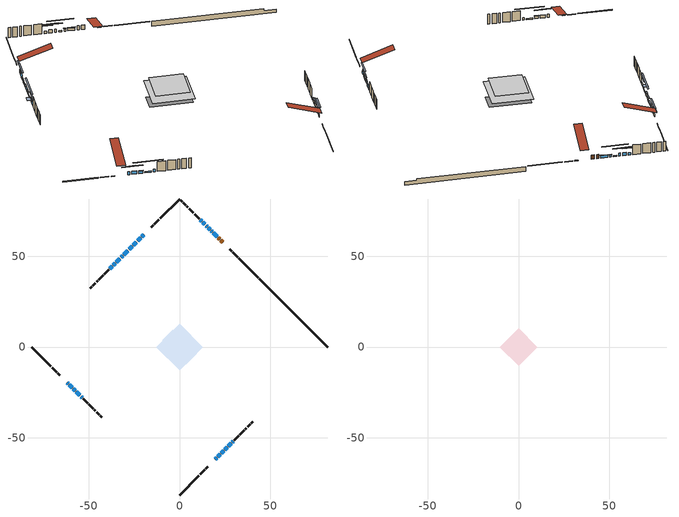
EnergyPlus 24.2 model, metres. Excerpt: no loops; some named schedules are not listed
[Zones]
conditioned space
 floor outside (Floor1 construction): -0.65,0 0,0.65 0.65,0 0,-0.65 z0.31
 floor outside (Floor2 construction): -5.39,0 0,5.39 5.39,0 0,-5.39 z0.31
 floor adiabatic (AdiabaticFloorConstruction): -12.8,0 0,12.8 12.8,0 0,-12.8 z2.75
 floor foundation (Slab1 construction): -9.38,3.66 -3.66,9.38 9.38,-3.66 3.66,-9.38 z-2.13
 wall outside (RimJoist1 construction): 0,-81.46 10.68,-70.78 / -81.46,0 -70.78,-10.68 / 0,81.46 -10.68,70.78 / 43.3,38.16 32.62,48.84 z0.31:0.61
 wall outside (RimJoist2 construction): 11.34,-70.12 13.88,-67.58 / -70.12,-11.34 -67.58,-13.88 / -11.34,70.12 -13.88,67.58 / 31.97,49.5 29.42,52.04 z0.31:0.61
 wall outside (RimJoist4 construction): 14.54,-66.92 15.59,-65.87 / -66.92,-14.54 -65.87,-15.59 / -14.54,66.92 -15.59,65.87 / 28.76,52.7 27.71,53.75 z0.31:0.61
 wall outside (AdiabaticWallConstruction 1): 23.74,57.72 22.7,58.76 / 22.05,59.42 21.42,60.05 z0.31:2.34
 wall outside (AdiabaticWallConstruction): 19.56,-61.9 20.4,-61.06 / 20.76,60.7 18.6,62.86 / -58.5,-22.96 -57.42,-24.04 / 29.08,-52.39 29.46,-52.01 / -54.17,-27.29 -53.64,-27.82 z0.31:1.53; -19.56,61.9 -20.64,60.82 / -28.44,53.02 -30.6,50.87 / -31.25,50.21 -32.12,49.35 / -60.67,-20.8 -59.16,-22.3 / 26.91,-54.55 28.42,-53.04 / 13.98,67.48 12.9,68.56 / -37.1,44.36 -38.26,43.21 z0.31:1.83; -21.3,60.16 -23.02,58.44 / 24.96,-56.5 26.25,-55.21 z0.31:2.14; -61.9,-19.56 -61.32,-20.14 / 15.22,66.25 14.64,66.82 z0.31:1.84; 17.95,63.51 17.5,63.96 / 12.25,69.21 11.49,69.97 z0.31:1.38; -23.68,57.78 -25.4,56.06 / 23.01,-58.45 24.3,-57.16 z0.31:1.23; -26.06,55.4 -27.78,53.68 / 16.84,64.62 15.87,65.59 / -32.77,48.69 -34.71,46.75 / -56.77,-24.7 -54.83,-26.64 z0.31:0.92; 21.06,-60.4 22.35,-59.11 z0.31:2.75; -35.37,46.09 -36.45,45.01 z0.31:1.33
 wall outside (Wall1 construction): 30.11,-51.35 32.61,-48.85 / -52.99,-28.47 -50.49,-30.98 / -38.91,42.55 -41.41,40.05 / 10.84,70.62 8.34,73.13 z0.31:5.19
 wall outside (Wall2 construction): 33.27,-48.19 35.64,-45.82 / -49.83,-31.63 -47.46,-34 / -42.07,39.39 -44.44,37.02 / 7.68,73.78 5.31,76.15 z0.31:5.19
 wall outside (Wall3 construction): 36.3,-45.17 36.84,-44.63 / -46.8,-34.66 -46.26,-35.2 / -45.1,36.37 -45.64,35.83 / 4.65,76.81 4.11,77.35 z0.31:5.19
 wall outside (Wall4 construction): 37.49,-43.97 38.89,-42.57 / -45.61,-35.86 -44.21,-37.25 / -46.29,35.17 -47.69,33.77 / 3.46,78.01 2.06,79.4 z0.31:5.19
 wall outside (Wall5 construction): 39.55,-41.91 40.29,-41.17 / -43.55,-37.91 -42.81,-38.65 / -48.35,33.11 -49.09,32.37 / 1.4,80.06 0.66,80.81 z0.31:5.19
 wall foundation (FoundationWall1 construction): 43.96,37.5,-2.13 43.96,37.5,0.31 77.71,3.75,0.31 77.71,3.75,-0.48 81.46,0,-0.48 81.46,0,-2.13
 window (WindowConstruction 20): 19.56,-61.9 20.4,-61.06 z0.31:1.53
 window (WindowConstruction 5): -19.56,61.9 -20.64,60.82 z0.31:1.83
 window (WindowConstruction 6): -21.3,60.16 -23.02,58.44 z0.31:2.14
 window (WindowConstruction 7): -61.9,-19.56 -61.32,-20.14 z0.31:1.83
 window (WindowConstruction 8): 20.76,60.7 18.6,62.86 z0.31:1.53
 window (WindowConstruction 9): 17.95,63.51 17.5,63.96 z0.31:1.38
 window (WindowConstruction 10): -23.68,57.78 -25.4,56.06 z0.31:1.22
 window (WindowConstruction 11): -26.06,55.4 -27.78,53.68 z0.31:0.92
 window (WindowConstruction 12): -28.44,53.02 -30.6,50.87 z0.31:1.83
 window (WindowConstruction 13): -31.25,50.21 -32.12,49.35 z0.31:1.83
 window (WindowConstruction 14): -60.67,-20.8 -59.16,-22.3 z0.31:1.83
 window (WindowConstruction 15): -58.5,-22.96 -57.42,-24.04 z0.31:1.53
 window (WindowConstruction 16): 21.06,-60.4 22.35,-59.11 z0.31:2.75
 window (WindowConstruction 17): 23.01,-58.45 24.3,-57.16 z0.31:1.22
 window (WindowConstruction 18): 24.96,-56.5 26.25,-55.21 z0.31:2.14
 window (WindowConstruction 19): 26.91,-54.55 28.42,-53.04 z0.31:1.83
 window (WindowConstruction 23): 16.84,64.62 15.87,65.59 z0.31:0.92
 window (WindowConstruction 24): -32.77,48.69 -34.71,46.75 z0.31:0.92
 window (WindowConstruction 21): 29.08,-52.39 29.45,-52.01 z0.31:1.53
 window (WindowConstruction 25): -56.77,-24.7 -54.83,-26.64 z0.31:0.92
 window (WindowConstruction 22): -54.17,-27.29 -53.64,-27.82 z0.31:1.53
 window (WindowConstruction): 15.22,66.25 14.64,66.82 z0.31:1.83
 window (WindowConstruction 1): 13.98,67.48 12.91,68.56 z0.31:1.83
 window (WindowConstruction 2): 12.25,69.21 11.49,69.97 z0.31:1.38
 window (WindowConstruction 3): -35.37,46.09 -36.45,45.02 z0.31:1.32
 window (WindowConstruction 4): -37.1,44.36 -38.25,43.21 z0.31:1.83
 door (Door): 23.74,57.72 22.7,58.76 z0.31:2.34
 door (Door 1): 22.05,59.42 21.42,60.05 z0.31:2.34
 ceiling adiabatic (AdiabaticFloorConstruction): 0,-12.8 12.8,0 0,12.8 -12.8,0 z2.75
attic - vented
 floor to conditioned space (Floor3 construction Reversed): -10.36,0 0,10.36 10.36,0 0,-10.36 z5.19
 roof outside (Roof1 construction): 18.91,-62.56,5.19 8.81,-52.46,9.94 6.15,-55.12,9.94 16.25,-65.22,5.19; -62.56,-18.91,5.19 -52.46,-8.81,9.94 -55.12,-6.15,9.94 -65.22,-16.25,5.19; -18.91,62.56,5.19 -8.81,52.46,9.94 -6.15,55.12,9.94 -16.25,65.22,5.19; 24.4,57.06,5.19 14.31,46.97,9.94 16.96,44.31,9.94 27.06,54.41,5.19
shading: -22.51,58.95 -17.7,63.77 -17.99,64.06 -22.8,59.25 z4.47; -24.89,56.57 -19.43,62.03 -19.72,62.32 -25.18,56.86 z4.78; -59.46,-22.01 -63.77,-17.7 -64.06,-17.99 -59.75,-22.3 z4.47; 18.46,63 20.9,60.56 21.19,60.85 18.75,63.29 z1.73; 17.36,64.11 18.09,63.37 18.38,63.66 17.65,64.4 z1.58; -25.55,55.92 -23.54,57.93 -23.83,58.22 -25.84,56.21 z1.43; -27.93,53.54 -25.92,55.54 -26.21,55.84 -28.22,53.83 z1.12; -30.74,50.72 -28.3,53.16 -28.59,53.45 -31.03,51.01 z2.04; -32.26,49.2 -31.11,50.35 -31.4,50.64 -32.55,49.5 z2.04; -57.29,-24.17 -62.53,-18.93 -62.82,-19.22 -57.58,-24.46 z4.47; -57.28,-24.18 -58.64,-22.82 -58.93,-23.11 -57.57,-24.47 z1.73; 24.22,-57.24 19.19,-62.27 19.49,-62.56 24.51,-57.53 z5.39; 26.17,-55.29 21.14,-60.32 21.44,-60.61 26.46,-55.58 z3.86; 26.4,-55.07 24.82,-56.64 25.11,-56.93 26.69,-55.36 z2.34; 28.56,-52.9 26.77,-54.69 27.06,-54.98 28.85,-53.19 z2.04; 12.28,69.18 20.44,61.03 20.73,61.32 12.57,69.47 z6; -38.3,43.16 -29.18,52.28 -29.47,52.57 -38.6,43.45 z6; -51.23,-30.23 -60.36,-21.1 -60.65,-21.39 -51.52,-30.52 z6; 12.77,68.69 17.08,64.38 17.37,64.67 13.06,68.98 z4.47; 11.04,70.42 15.85,65.61 16.14,65.9 11.33,70.71 z4.47; 9.63,71.83 14.11,67.35 14.41,67.64 9.92,72.13 z4.02; -36.66,44.8 -35.16,46.3 -36.45,47.6 -37.95,46.1 z1.62; -40.12,41.34 -35.24,46.22 -35.53,46.52 -40.41,41.63 z4.47
[Building]
Building 1: Terrain=Suburbs
[Site:Location]
Edmonton Intl AP_AB: Latitude {deg}=53.31; Longitude {deg}=-113.58; Time Zone {hr}=-7; Elevation {m}=723; Keep Site Location Information=Yes
[Site:GroundTemperature:Shallow]
-1.56185, -3.61833, -3.78302, -2.80711, 1.11059, 5.01004, 8.39065, 10.5322, 10.7141, 8.97234, 5.67794, 1.89811
[Site:WaterMainsTemperature]
Calculation Method=Schedule; Temperature Schedule=mains temperature schedule
[Material] Roughness=Rough; Thermal Absorptance=0.9
Name | Thickness {m} | Conductivity {W/m-K} | Density {kg/m3} | Specific Heat {J/kg-K} | Solar Absorptance | Visible Absorptance
asphalt or fiberglass shingles | 0.00635 | 0.162714 | 1121.4 | 1465.45 | 0.4 | 0.4
ceiling loosefill ins | 0.169333 | 0.0480833 | 16.02 | 1046.75 | 0.7 | 0.7
ceiling stud and cavity | 0.1397 | 0.0915077 | 65.682 | 1177.47 | 0.7 | 0.7
concrete 4.0 in. | 0.1016 | 1.803125 | 2242.8 | 837.4 | 0.7 | 0.7
concrete 8.0 in. | 0.2032 | 1.803125 | 2242.8 | 837.4 | 0.7 | 0.7
door material | 0.04445 | 0.053851 | 512.64 | 1214.23 | 0.7 | 0.7
exterior vertical ins | 0.0733843 | 0.029427 | 32.04 | 1214.23 | 0.7 | 0.7
floor covering | 0.0127 | 0.0433444 | 54.468 | 1339.84 | 0.6 | 0.6
floor rigid ins; rim joist rigid ins; wall rigid ins | 0.051816 | 0.029427 | 32.04 | 1214.23 | 0.7 | 0.7
floor rigid ins 1; wall rigid ins 1 | 0.512978 | 0.029427 | 32.04 | 1214.23 | 0.7 | 0.7
floor stud and cavity | 0.1397 | 0.080204 | 92.3553 | 1139.71 | 0.7 | 0.7
floor stud and cavity 1 | 0.1397 | 0.0995206 | 92.3553 | 1139.71 | 0.7 | 0.7
floor stud and cavity 2 | 0.1397 | 1.75129 | 37.0049 | 1207.88 | 0.7 | 0.7
furniture material conditioned space 1 | 0.1524 | 0.115458 | 640.8 | 1214.23 | 0.6 | 0.6
gypsum board | 0.0127 | 0.160291 | 801 | 837.4 | 0.6 | 0.6
gypsum board 1 | 0.0127 | 0.160291 | 801 | 837.4 | 0.7 | 0.7
osb sheathing 0.5 in. | 0.0127 | 0.115458 | 512.64 | 1214.23 | 0.7 | 0.7
osb sheathing 0.75 in. | 0.01905 | 0.115458 | 512.64 | 1214.23 | 0.7 | 0.7
osb sheathing 2.0 in. | 0.0508 | 0.115458 | 512.64 | 1214.23 | 0.7 | 0.7
rim joist stud and cavity | 0.0508 | 0.0449671 | 125.044 | 1163.47 | 0.6 | 0.6
rim joist stud and cavity 1 | 0.0508 | 0.0370546 | 125.044 | 1163.47 | 0.6 | 0.6
rim joist stud and cavity 2 | 0.0508 | 0.0374393 | 125.044 | 1163.47 | 0.6 | 0.6
wall stud and cavity | 0.1397 | 0.257598 | 139.0536 | 1170.24 | 0.7 | 0.7
wall stud and cavity 1 | 0.1397 | 0.259282 | 139.0536 | 1170.24 | 0.7 | 0.7
wall stud and cavity 2 | 0.1397 | 0.220388 | 139.0536 | 1170.24 | 0.7 | 0.7
wall stud and cavity 3 | 0.1397 | 0.186681 | 139.0536 | 1170.24 | 0.7 | 0.7
wall stud and cavity 4 | 0.1397 | 0.360642 | 139.0536 | 1170.24 | 0.7 | 0.7
wall stud and cavity 5 | 0.0889 | 0.380278 | 52.3479 | 1209.89 | 0.7 | 0.7
wall stud and cavity 6 | 0.0889 | 0.391764 | 83.0341 | 1211.67 | 0.7 | 0.7
wood siding | 0.0254 | 0.102417 | 544.68 | 1172.36 | 0.4 | 0.4
wood siding 1; wood siding 2; wood siding 3 | 0.0254 | 0.102417 | 544.68 | 1172.36 | 0.7 | 0.7
[WindowMaterial:SimpleGlazingSystem]
Name | U-Factor {W/m2-K} | Solar Heat Gain Coefficient
WindowMaterial | 3.304596 | 0.65
WindowMaterial 1 | 3.29835 | 0.68
WindowMaterial 10 | 3.296079 | 0.7
WindowMaterial 11 | 3.32333 | 0.57
WindowMaterial 12 | 3.3222 | 0.57
WindowMaterial 13 | 2.16672 | 0.41
WindowMaterial 14 | 3.2745 | 0.51
WindowMaterial 2 | 3.30346 | 0.65
WindowMaterial 3 | 3.30119 | 0.67
WindowMaterial 4 | 3.29438 | 0.7
WindowMaterial 5 | 3.30005 | 0.68
WindowMaterial 6 | 3.30687 | 0.62
WindowMaterial 7 | 3.30232 | 0.67
WindowMaterial 8 | 3.30914 | 0.64
WindowMaterial 9 | 3.29721 | 0.69
[Construction]
AdiabaticFloorConstruction: floor stud and cavity 2, floor rigid ins 1, osb sheathing 0.75 in., floor covering
AdiabaticWallConstruction: wood siding 2, wall rigid ins 1, wall stud and cavity 5, gypsum board
AdiabaticWallConstruction 1: wood siding 3, wall rigid ins 1, wall stud and cavity 5, gypsum board
Door; Door 1: door material
Floor1 construction: floor stud and cavity, floor rigid ins, osb sheathing 0.75 in., floor covering
Floor2 construction: floor stud and cavity 1, floor rigid ins, osb sheathing 0.75 in., floor covering
Floor3 construction Reversed: gypsum board, ceiling stud and cavity, ceiling loosefill ins
FoundationWall1 construction: concrete 8.0 in., gypsum board 1
furniture construction conditioned space 1: furniture material conditioned space 1
PartitionWallConstruction: gypsum board, wall stud and cavity 6, gypsum board
RimJoist1 construction: wood siding 1, rim joist rigid ins, osb sheathing 2.0 in., rim joist stud and cavity
RimJoist2 construction: wood siding 1, rim joist rigid ins, osb sheathing 2.0 in., rim joist stud and cavity 1
RimJoist4 construction: wood siding 1, rim joist rigid ins, osb sheathing 2.0 in., rim joist stud and cavity 2
Roof1 construction: asphalt or fiberglass shingles
Slab1 construction: concrete 4.0 in.
Wall1 construction: wood siding, wall rigid ins, osb sheathing 0.5 in., wall stud and cavity, gypsum board
Wall2 construction: wood siding, wall rigid ins, osb sheathing 0.5 in., wall stud and cavity 1, gypsum board
Wall3 construction: wood siding, wall rigid ins, osb sheathing 0.5 in., wall stud and cavity 2, gypsum board
Wall4 construction: wood siding, wall rigid ins, osb sheathing 0.5 in., wall stud and cavity 3, gypsum board
Wall5 construction: wood siding, wall rigid ins, osb sheathing 0.5 in., wall stud and cavity 4, gypsum board
WindowConstruction; WindowConstruction 4; WindowConstruction 7: WindowMaterial
WindowConstruction 1; WindowConstruction 12; WindowConstruction 5: WindowMaterial 1
WindowConstruction 10; WindowConstruction 17: WindowMaterial 7
WindowConstruction 11: WindowMaterial 8
WindowConstruction 13; WindowConstruction 15; WindowConstruction 8: WindowMaterial 5
WindowConstruction 14; WindowConstruction 19: WindowMaterial 9
WindowConstruction 16; WindowConstruction 6: WindowMaterial 4
WindowConstruction 18: WindowMaterial 10
WindowConstruction 2: WindowMaterial 2
WindowConstruction 20: WindowMaterial 11
WindowConstruction 21: WindowMaterial 12
WindowConstruction 22: WindowMaterial 13
WindowConstruction 23; WindowConstruction 24; WindowConstruction 25: WindowMaterial 14
WindowConstruction 3: WindowMaterial 3
WindowConstruction 9: WindowMaterial 6
[Zone] Multiplier=1; Part of Total Floor Area=Yes
Name | Volume {m3}
attic - vented | 165.839
conditioned space | 1336.8
[Space]
Name | Zone | Volume {m3}
attic - vented 1 | attic - vented | 165.839
conditioned space 1 | conditioned space | 1336.8
[ZoneInfiltration:EffectiveLeakageArea]
infil attic - vented 1: Zone or Space=attic - vented 1; Schedule=Always On Discrete; Effective Air Leakage Area {cm2}=7468.87; Stack Coefficient=0.000330833; Wind Coefficient=1.22892e-05
[ZoneMixing]
whole house fan mix: Zone or Space=attic - vented; Schedule=Always On Continuous; Design Flow Rate Calculation Method=Flow/Zone; Design Flow Rate {m3/s}=0; Source Zone or Space=conditioned space
[SurfaceProperty:ExposedFoundationPerimeter]
Slab1: Exposed Perimeter Calculation Method=TotalExposedPerimeter; Total Exposed Perimeter {m}=53.035
[InternalMass] Zone or ZoneList=conditioned space; Space or SpaceList=conditioned space 1
Name | Construction | Surface Area {m2}
furniture mass conditioned space 1 | furniture construction conditioned space 1 | 214.336
partition wall mass | PartitionWallConstruction | 535.84
[Lights]
interior lighting: Zone or ZoneList or Space or SpaceList=conditioned space 1; Schedule=interior lighting schedule; Design Level Calculation Method=LightingLevel; Lighting Level {W}=343.2; Return Air Fraction=0; Fraction Radiant=0.6; Fraction Visible=0.2; Fraction Replaceable=1
[People]
occupants: Zone or ZoneList or Space or SpaceList=conditioned space 1; Number of People Schedule=occupants schedule; Number of People Calculation Method=People; Number of People=3; Fraction Radiant=0.314171; Sensible Heat Fraction=0.56303; Activity Level Schedule=occupants activity schedule; Carbon Dioxide Generation Rate {m3/s-W}=0; Enable ASHRAE 55 Comfort Warnings=No; Mean Radiant Temperature Calculation Type=EnclosureAveraged
[ElectricEquipment] Zone or ZoneList or Space or SpaceList=conditioned space 1; Design Level Calculation Method=EquipmentLevel
Name | Schedule | Design Level {W} | Fraction Latent | Fraction Radiant | Fraction Lost
clothes dryer | clothes dryer schedule | 140.772 | 0.015 | 0.081 | 0.85
clothes washer | clothes washer schedule | 32.1985 | 0.03 | 0.162 | 0.7
cooking range | cooking range schedule | 215.147 | 0.08 | 0.432 | 0.2
dishwasher | dishwasher schedule | 66.8632 | 0.3 | 0.18 | 0.4
fridge | fridge schedule | 72.9452 | 0 | 0.6 | 0
mech vent bath fan 0 | mech vent bath fan 0 schedule | 50.2 | 0 | 0 | 1
mech vent bath fan 1 | mech vent bath fan 1 schedule | 50.2 | 0 | 0 | 1
mech vent house fan | mech vent house fan schedule | 0 | 0 | 0 | 1
mech vent house fan cfis | mech vent house fan cfis schedule | 0 | 0 | 0 | 0
mech vent range fan 0 | mech vent range fan 0 schedule | 57 | 0 | 0 | 1
misc plug loads | misc plug loads schedule | 494.7 | 0.045 | 0.513 | 0.1
whole house fan | Always On Discrete | 0 | 0 | 0 | 1
[OtherEquipment] Zone or ZoneList or Space or SpaceList=conditioned space 1; Design Level Calculation Method=EquipmentLevel
Name | Fuel Type | Schedule | Design Level {W} | Fraction Latent | Fraction Radiant | Fraction Lost
clothes dryer 1 | Electricity | clothes dryer schedule | 0 | 0.015 | 0.081 | 0.85
cooking range 1 | Electricity | cooking range schedule | 0 | 0.08 | 0.432 | 0.2
general water use latent | None | general water use schedule | 62.594 | 1 | 0 | 0
general water use sensible | None | general water use schedule | -61.6891 | 0 | 0.6 | 0
mech vent house fan latent load | None | Always On Discrete | 0 | 1 | 0 | 0
mech vent house fan sensible load | None | Always On Discrete | 0 | 0 | 0 | 0
water heater energy adjustment1; water heater energy adjustment2 | NaturalGas | Always On Discrete | 0.01 | 0 | 0 | 1
[ZoneInfiltration:DesignFlowRate] Zone or ZoneList or Space or SpaceList=conditioned space 1; Schedule=Always On Discrete; Design Flow Rate Calculation Method=Flow/Zone; Design Flow Rate {m3/s}=0
infil flow; natural vent flow; whole house fan flow
[Foundation:Kiva]
Foundation Kiva 1: Initial Indoor Air Temperature {C}=18; Wall Height Above Grade {m}=0.309982; Wall Depth Below Slab {m}=0.2032; Custom Block Material Name 1=exterior vertical ins; Custom Block Depth 1 {m}=2.43998; Custom Block X Position 1 {m}=0.2159; Custom Block Z Position 1 {m}=0
[Foundation:Kiva:Settings]
Soil Conductivity {W/m-K}=0.849921; Soil Density {kg/m3}=1842.3; Soil Specific Heat {J/kg-K}=418.7; Ground Solar Absorptivity=0.9; Ground Thermal Absorptivity=0.9; Ground Surface Roughness {m}=0.03; Far-Field Width {m}=40; Deep-Ground Boundary Condition=ZeroFlux; Deep-Ground Depth {m}=40; Minimum Cell Dimension {m}=0.2; Maximum Cell Growth Coefficient=3; Simulation Timestep=Timestep
[Exterior:Lights]
exterior lighting: Schedule=exterior lighting schedule; Design Level {W}=75.6
[Schedule:Constant]
Name | Hourly Value
Always On Continuous; mech vent house fan schedule; mech vent house fan cfis schedule; Always On Discrete | 1
occupants activity schedule | 117.228
fridge schedule | 0
[Schedule:Week:Daily]
interior lighting schedule Week Rule - Jan1-Jan27: interior lighting schedule day, interior lighting schedule day, interior lighting schedule day, interior lighting schedule day, interior lighting schedule day, interior lighting schedule day, interior lighting schedule day, interior lighting schedule default day, interior lighting schedule default day, interior lighting schedule default day, interior lighting schedule default day, interior lighting schedule default day
interior lighting schedule Week Rule - Jan28-Feb3: interior lighting schedule day, interior lighting schedule day, interior lighting schedule day, interior lighting schedule day, interior lighting schedule day 1, interior lighting schedule day 1, interior lighting schedule day 1, interior lighting schedule default day, interior lighting schedule default day, interior lighting schedule default day, interior lighting schedule default day, interior lighting schedule default day
interior lighting schedule Week Rule - Feb4-Feb24: interior lighting schedule day 1, interior lighting schedule day 1, interior lighting schedule day 1, interior lighting schedule day 1, interior lighting schedule day 1, interior lighting schedule day 1, interior lighting schedule day 1, interior lighting schedule default day, interior lighting schedule default day, interior lighting schedule default day, interior lighting schedule default day, interior lighting schedule default day
interior lighting schedule Week Rule - Feb25-Mar3: interior lighting schedule day 1, interior lighting schedule day 1, interior lighting schedule day 1, interior lighting schedule day 1, interior lighting schedule day 2, interior lighting schedule day 2, interior lighting schedule day 2, interior lighting schedule default day, interior lighting schedule default day, interior lighting schedule default day, interior lighting schedule default day, interior lighting schedule default day
interior lighting schedule Week Rule - Mar4-Mar31: interior lighting schedule day 2, interior lighting schedule day 2, interior lighting schedule day 2, interior lighting schedule day 2, interior lighting schedule day 2, interior lighting schedule day 2, interior lighting schedule day 2, interior lighting schedule default day, interior lighting schedule default day, interior lighting schedule default day, interior lighting schedule default day, interior lighting schedule default day
interior lighting schedule Week Rule - Apr1-Apr28: interior lighting schedule day 3, interior lighting schedule day 3, interior lighting schedule day 3, interior lighting schedule day 3, interior lighting schedule day 3, interior lighting schedule day 3, interior lighting schedule day 3, interior lighting schedule default day, interior lighting schedule default day, interior lighting schedule default day, interior lighting schedule default day, interior lighting schedule default day
interior lighting schedule Week Rule - Apr29-May5: interior lighting schedule day 3, interior lighting schedule day 3, interior lighting schedule day 4, interior lighting schedule day 4, interior lighting schedule day 4, interior lighting schedule day 4, interior lighting schedule day 4, interior lighting schedule default day, interior lighting schedule default day, interior lighting schedule default day, interior lighting schedule default day, interior lighting schedule default day
interior lighting schedule Week Rule - May6-May26: interior lighting schedule day 4, interior lighting schedule day 4, interior lighting schedule day 4, interior lighting schedule day 4, interior lighting schedule day 4, interior lighting schedule day 4, interior lighting schedule day 4, interior lighting schedule default day, interior lighting schedule default day, interior lighting schedule default day, interior lighting schedule default day, interior lighting schedule default day
interior lighting schedule Week Rule - May27-Jun2: interior lighting schedule day 4, interior lighting schedule day 4, interior lighting schedule day 4, interior lighting schedule day 4, interior lighting schedule day 4, interior lighting schedule day 5, interior lighting schedule day 5, interior lighting schedule default day, interior lighting schedule default day, interior lighting schedule default day, interior lighting schedule default day, interior lighting schedule default day
interior lighting schedule Week Rule - Jun3-Jun30: interior lighting schedule day 5, interior lighting schedule day 5, interior lighting schedule day 5, interior lighting schedule day 5, interior lighting schedule day 5, interior lighting schedule day 5, interior lighting schedule day 5, interior lighting schedule default day, interior lighting schedule default day, interior lighting schedule default day, interior lighting schedule default day, interior lighting schedule default day
interior lighting schedule Week Rule - Jul1-Jul28: interior lighting schedule day 6, interior lighting schedule day 6, interior lighting schedule day 6, interior lighting schedule day 6, interior lighting schedule day 6, interior lighting schedule day 6, interior lighting schedule day 6, interior lighting schedule default day, interior lighting schedule default day, interior lighting schedule default day, interior lighting schedule default day, interior lighting schedule default day
interior lighting schedule Week Rule - Jul29-Aug4: interior lighting schedule day 6, interior lighting schedule day 6, interior lighting schedule day 6, interior lighting schedule day 7, interior lighting schedule day 7, interior lighting schedule day 7, interior lighting schedule day 7, interior lighting schedule default day, interior lighting schedule default day, interior lighting schedule default day, interior lighting schedule default day, interior lighting schedule default day
interior lighting schedule Week Rule - Aug5-Aug25: interior lighting schedule day 7, interior lighting schedule day 7, interior lighting schedule day 7, interior lighting schedule day 7, interior lighting schedule day 7, interior lighting schedule day 7, interior lighting schedule day 7, interior lighting schedule default day, interior lighting schedule default day, interior lighting schedule default day, interior lighting schedule default day, interior lighting schedule default day
interior lighting schedule Week Rule - Aug26-Sep1: interior lighting schedule day 7, interior lighting schedule day 7, interior lighting schedule day 7, interior lighting schedule day 7, interior lighting schedule day 7, interior lighting schedule day 7, interior lighting schedule day 8, interior lighting schedule default day, interior lighting schedule default day, interior lighting schedule default day, interior lighting schedule default day, interior lighting schedule default day
interior lighting schedule Week Rule - Sep2-Sep29: interior lighting schedule day 8, interior lighting schedule day 8, interior lighting schedule day 8, interior lighting schedule day 8, interior lighting schedule day 8, interior lighting schedule day 8, interior lighting schedule day 8, interior lighting schedule default day, interior lighting schedule default day, interior lighting schedule default day, interior lighting schedule default day, interior lighting schedule default day
interior lighting schedule Week Rule - Sep30-Oct6: interior lighting schedule day 8, interior lighting schedule day 9, interior lighting schedule day 9, interior lighting schedule day 9, interior lighting schedule day 9, interior lighting schedule day 9, interior lighting schedule day 9, interior lighting schedule default day, interior lighting schedule default day, interior lighting schedule default day, interior lighting schedule default day, interior lighting schedule default day
interior lighting schedule Week Rule - Oct7-Oct27: interior lighting schedule day 9, interior lighting schedule day 9, interior lighting schedule day 9, interior lighting schedule day 9, interior lighting schedule day 9, interior lighting schedule day 9, interior lighting schedule day 9, interior lighting schedule default day, interior lighting schedule default day, interior lighting schedule default day, interior lighting schedule default day, interior lighting schedule default day
interior lighting schedule Week Rule - Oct28-Nov3: interior lighting schedule day 9, interior lighting schedule day 9, interior lighting schedule day 9, interior lighting schedule day 9, interior lighting schedule day 10, interior lighting schedule day 10, interior lighting schedule day 10, interior lighting schedule default day, interior lighting schedule default day, interior lighting schedule default day, interior lighting schedule default day, interior lighting schedule default day
interior lighting schedule Week Rule - Nov4-Nov24: interior lighting schedule day 10, interior lighting schedule day 10, interior lighting schedule day 10, interior lighting schedule day 10, interior lighting schedule day 10, interior lighting schedule day 10, interior lighting schedule day 10, interior lighting schedule default day, interior lighting schedule default day, interior lighting schedule default day, interior lighting schedule default day, interior lighting schedule default day
interior lighting schedule Week Rule - Nov25-Dec1: interior lighting schedule day 10, interior lighting schedule day 10, interior lighting schedule day 10, interior lighting schedule day 10, interior lighting schedule day 10, interior lighting schedule day 10, interior lighting schedule day 11, interior lighting schedule default day, interior lighting schedule default day, interior lighting schedule default day, interior lighting schedule default day, interior lighting schedule default day
interior lighting schedule Week Rule - Dec2-Dec31: interior lighting schedule day 11, interior lighting schedule day 11, interior lighting schedule day 11, interior lighting schedule day 11, interior lighting schedule day 11, interior lighting schedule day 11, interior lighting schedule day 11, interior lighting schedule default day, interior lighting schedule default day, interior lighting schedule default day, interior lighting schedule default day, interior lighting schedule default day
occupants schedule Week Rule - Jan1-Dec31: occupants schedule day, occupants schedule day, occupants schedule day, occupants schedule day, occupants schedule day, occupants schedule day, occupants schedule day, occupants schedule default day, occupants schedule default day, occupants schedule default day, occupants schedule default day, occupants schedule default day
clothes dryer schedule Week Rule - Jan1-Dec31: clothes dryer schedule day, clothes dryer schedule day, clothes dryer schedule day, clothes dryer schedule day, clothes dryer schedule day, clothes dryer schedule day, clothes dryer schedule day, clothes dryer schedule default day, clothes dryer schedule default day, clothes dryer schedule default day, clothes dryer schedule default day, clothes dryer schedule default day
clothes washer schedule Week Rule - Jan1-Dec31: clothes washer schedule day, clothes washer schedule day, clothes washer schedule day, clothes washer schedule day, clothes washer schedule day, clothes washer schedule day, clothes washer schedule day, clothes washer schedule default day, clothes washer schedule default day, clothes washer schedule default day, clothes washer schedule default day, clothes washer schedule default day
cooking range schedule Week Rule - Jan1-Dec31: cooking range schedule day, cooking range schedule day, cooking range schedule day, cooking range schedule day, cooking range schedule day, cooking range schedule day, cooking range schedule day, cooking range schedule default day, cooking range schedule default day, cooking range schedule default day, cooking range schedule default day, cooking range schedule default day
dishwasher schedule Week Rule - Jan1-Dec31: dishwasher schedule day, dishwasher schedule day, dishwasher schedule day, dishwasher schedule day, dishwasher schedule day, dishwasher schedule day, dishwasher schedule day, dishwasher schedule default day, dishwasher schedule default day, dishwasher schedule default day, dishwasher schedule default day, dishwasher schedule default day
mech vent bath fan 0 schedule Week Rule - Jan1-Dec31: mech vent bath fan 0 schedule day, mech vent bath fan 0 schedule day, mech vent bath fan 0 schedule day, mech vent bath fan 0 schedule day, mech vent bath fan 0 schedule day, mech vent bath fan 0 schedule day, mech vent bath fan 0 schedule day, mech vent bath fan 0 schedule default day, mech vent bath fan 0 schedule default day, mech vent bath fan 0 schedule default day, mech vent bath fan 0 schedule default day, mech vent bath fan 0 schedule default day
mech vent bath fan 1 schedule Week Rule - Jan1-Dec31: mech vent bath fan 1 schedule day, mech vent bath fan 1 schedule day, mech vent bath fan 1 schedule day, mech vent bath fan 1 schedule day, mech vent bath fan 1 schedule day, mech vent bath fan 1 schedule day, mech vent bath fan 1 schedule day, mech vent bath fan 1 schedule default day, mech vent bath fan 1 schedule default day, mech vent bath fan 1 schedule default day, mech vent bath fan 1 schedule default day, mech vent bath fan 1 schedule default day
mech vent range fan 0 schedule Week Rule - Jan1-Dec31: mech vent range fan 0 schedule day, mech vent range fan 0 schedule day, mech vent range fan 0 schedule day, mech vent range fan 0 schedule day, mech vent range fan 0 schedule day, mech vent range fan 0 schedule day, mech vent range fan 0 schedule day, mech vent range fan 0 schedule default day, mech vent range fan 0 schedule default day, mech vent range fan 0 schedule default day, mech vent range fan 0 schedule default day, mech vent range fan 0 schedule default day
misc plug loads schedule Week Rule - Jan1-Dec31: misc plug loads schedule day, misc plug loads schedule day, misc plug loads schedule day, misc plug loads schedule day, misc plug loads schedule day, misc plug loads schedule day, misc plug loads schedule day, misc plug loads schedule default day, misc plug loads schedule default day, misc plug loads schedule default day, misc plug loads schedule default day, misc plug loads schedule default day
general water use schedule Week Rule - Jan1-Dec31: general water use schedule day, general water use schedule day, general water use schedule day, general water use schedule day, general water use schedule day, general water use schedule day, general water use schedule day, general water use schedule default day, general water use schedule default day, general water use schedule default day, general water use schedule default day, general water use schedule default day
exterior lighting schedule Week Rule - Jan1-Jan27: exterior lighting schedule day, exterior lighting schedule day, exterior lighting schedule day, exterior lighting schedule day, exterior lighting schedule day, exterior lighting schedule day, exterior lighting schedule day, exterior lighting schedule default day, exterior lighting schedule default day, exterior lighting schedule default day, exterior lighting schedule default day, exterior lighting schedule default day
exterior lighting schedule Week Rule - Jan28-Feb3: exterior lighting schedule day, exterior lighting schedule day, exterior lighting schedule day, exterior lighting schedule day, exterior lighting schedule day 1, exterior lighting schedule day 1, exterior lighting schedule day 1, exterior lighting schedule default day, exterior lighting schedule default day, exterior lighting schedule default day, exterior lighting schedule default day, exterior lighting schedule default day
[Schedule:Year]
interior lighting schedule: interior lighting schedule Week Rule - Jan1-Jan27, 1, 1, 1, 27, interior lighting schedule Week Rule - Jan28-Feb3, 1, 28, 2, 3, interior lighting schedule Week Rule - Feb4-Feb24, 2, 4, 2, 24, interior lighting schedule Week Rule - Feb25-Mar3, 2, 25, 3, 3, interior lighting schedule Week Rule - Mar4-Mar31, 3, 4, 3, 31, interior lighting schedule Week Rule - Apr1-Apr28, 4, 1, 4, 28, interior lighting schedule Week Rule - Apr29-May5, 4, 29, 5, 5, interior lighting schedule Week Rule - May6-May26, 5, 6, 5, 26, interior lighting schedule Week Rule - May27-Jun2, 5, 27, 6, 2, interior lighting schedule Week Rule - Jun3-Jun30, 6, 3, 6, 30, interior lighting schedule Week Rule - Jul1-Jul28, 7, 1, 7, 28, interior lighting schedule Week Rule - Jul29-Aug4, 7, 29, 8, 4, interior lighting schedule Week Rule - Aug5-Aug25, 8, 5, 8, 25, interior lighting schedule Week Rule - Aug26-Sep1, 8, 26, 9, 1, interior lighting schedule Week Rule - Sep2-Sep29, 9, 2, 9, 29, interior lighting schedule Week Rule - Sep30-Oct6, 9, 30, 10, 6, interior lighting schedule Week Rule - Oct7-Oct27, 10, 7, 10, 27, interior lighting schedule Week Rule - Oct28-Nov3, 10, 28, 11, 3, interior lighting schedule Week Rule - Nov4-Nov24, 11, 4, 11, 24, interior lighting schedule Week Rule - Nov25-Dec1, 11, 25, 12, 1, interior lighting schedule Week Rule - Dec2-Dec31, 12, 2, 12, 31
occupants schedule: occupants schedule Week Rule - Jan1-Dec31, 1, 1, 12, 31
clothes dryer schedule: clothes dryer schedule Week Rule - Jan1-Dec31, 1, 1, 12, 31
clothes washer schedule: clothes washer schedule Week Rule - Jan1-Dec31, 1, 1, 12, 31
cooking range schedule: cooking range schedule Week Rule - Jan1-Dec31, 1, 1, 12, 31
dishwasher schedule: dishwasher schedule Week Rule - Jan1-Dec31, 1, 1, 12, 31
mech vent bath fan 0 schedule: mech vent bath fan 0 schedule Week Rule - Jan1-Dec31, 1, 1, 12, 31
mech vent bath fan 1 schedule: mech vent bath fan 1 schedule Week Rule - Jan1-Dec31, 1, 1, 12, 31
mech vent range fan 0 schedule: mech vent range fan 0 schedule Week Rule - Jan1-Dec31, 1, 1, 12, 31
misc plug loads schedule: misc plug loads schedule Week Rule - Jan1-Dec31, 1, 1, 12, 31
general water use schedule: general water use schedule Week Rule - Jan1-Dec31, 1, 1, 12, 31
exterior lighting schedule: exterior lighting schedule Week Rule - Jan1-Jan27, 1, 1, 1, 27, exterior lighting schedule Week Rule - Jan28-Feb3, 1, 28, 2, 3, exterior lighting schedule Week Rule - Feb4-Feb24, 2, 4, 2, 24, exterior lighting schedule Week Rule - Feb25-Mar3, 2, 25, 3, 3, exterior lighting schedule Week Rule - Mar4-Mar31, 3, 4, 3, 31, exterior lighting schedule Week Rule - Apr1-Apr28, 4, 1, 4, 28, exterior lighting schedule Week Rule - Apr29-May5, 4, 29, 5, 5, exterior lighting schedule Week Rule - May6-May26, 5, 6, 5, 26, exterior lighting schedule Week Rule - May27-Jun2, 5, 27, 6, 2, exterior lighting schedule Week Rule - Jun3-Jun30, 6, 3, 6, 30, exterior lighting schedule Week Rule - Jul1-Jul28, 7, 1, 7, 28, exterior lighting schedule Week Rule - Jul29-Aug4, 7, 29, 8, 4, exterior lighting schedule Week Rule - Aug5-Aug25, 8, 5, 8, 25, exterior lighting schedule Week Rule - Aug26-Sep1, 8, 26, 9, 1, exterior lighting schedule Week Rule - Sep2-Sep29, 9, 2, 9, 29, exterior lighting schedule Week Rule - Sep30-Oct6, 9, 30, 10, 6, exterior lighting schedule Week Rule - Oct7-Oct27, 10, 7, 10, 27, exterior lighting schedule Week Rule - Oct28-Nov3, 10, 28, 11, 3, exterior lighting schedule Week Rule - Nov4-Nov24, 11, 4, 11, 24, exterior lighting schedule Week Rule - Nov25-Dec1, 11, 25, 12, 1, exterior lighting schedule Week Rule - Dec2-Dec31, 12, 2, 12, 31
[Schedule:Compact]
mains temperature schedule: Through: 01/01, For: AllDays, Until: 24:00, 3.97167, Through: 01/02, For: AllDays, Until: 24:00, 3.90778, Through: 01/03, For: AllDays, Until: 24:00, 3.84556, Through: 01/04, For: AllDays, Until: 24:00, 3.78389, Through: 01/05, For: AllDays, Until: 24:00, 3.72278, Through: 01/06, For: AllDays, Until: 24:00, 3.66278, Through: 01/07, For: AllDays, Until: 24:00, 3.60389, Through: 01/08, For: AllDays, Until: 24:00, 3.54556, Through: 01/09, For: AllDays, Until: 24:00, 3.48833, Through: 01/10, For: AllDays, Until: 24:00, 3.43167, Through: 01/11, For: AllDays, Until: 24:00, 3.37611, Through: 01/12, For: AllDays, Until: 24:00, 3.32167, Through: 01/13, For: AllDays, Until: 24:00, 3.26833, Through: 01/14, For: AllDays, Until: 24:00, 3.21556, Through: 01/15, For: AllDays, Until: 24:00, 3.16444, Through: 01/16, For: AllDays, Until: 24:00, 3.11389, Through: 01/17, For: AllDays, Until: 24:00, 3.06444, Through: 01/18, For: AllDays, Until: 24:00, 3.01611, Through: 01/19, For: AllDays, Until: 24:00, 2.96889, Through: 01/20, For: AllDays, Until: 24:00, 2.92278, Through: 01/21, For: AllDays, Until: 24:00, 2.87722, Through: 01/22, For: AllDays, Until: 24:00, 2.83333, Through: 01/23, For: AllDays, Until: 24:00, 2.79056, Through: 01/24, For: AllDays, Until: 24:00, 2.74889, Through: 01/25, For: AllDays, Until: 24:00, 2.70833, Through: 01/26, For: AllDays, Until: 24:00, 2.66889, Through: 01/27, For: AllDays, Until: 24:00, 2.63056, Through: 01/28, For: AllDays, Until: 24:00, 2.59333, Through: 01/29, For: AllDays, Until: 24:00, 2.55778, Through: 01/30, For: AllDays, Until: 24:00, 2.52278, Through: 01/31, For: AllDays, Until: 24:00, 2.48944, Through: 02/01, For: AllDays, Until: 24:00, 2.45722, Through: 02/02, For: AllDays, Until: 24:00, 2.42611, Through: 02/03, For: AllDays, Until: 24:00, 2.39667, Through: 02/04, For: AllDays, Until: 24:00, 2.36833, Through: 02/05, For: AllDays, Until: 24:00, 2.34111, Through: 02/06, For: AllDays, Until: 24:00, 2.315, Through: 02/07, For: AllDays, Until: 24:00, 2.29056, Through: 02/08, For: AllDays, Until: 24:00, 2.26722, Through: 02/09, For: AllDays, Until: 24:00, 2.245, Through: 02/10, For: AllDays, Until: 24:00, 2.22444, Through: 02/11, For: AllDays, Until: 24:00, 2.20444, Through: 02/12, For: AllDays, Until: 24:00, 2.18667, Through: 02/13, For: AllDays, Until: 24:00, 2.17, Through: 02/14, For: AllDays, Until: 24:00, 2.15444, Through: 02/15, For: AllDays, Until: 24:00, 2.14, Through: 02/16, For: AllDays, Until: 24:00, 2.12722, Through: 02/17, For: AllDays, Until: 24:00, 2.11556, Through: 02/18, For: AllDays, Until: 24:00, 2.10556, Through: 02/19, For: AllDays, Until: 24:00, 2.09667, Through: 02/20, For: AllDays, Until: 24:00, 2.08889, Through: 02/21, For: AllDays, Until: 24:00, 2.08278, Through: 02/22, For: AllDays, Until: 24:00, 2.07833, Through: 02/23, For: AllDays, Until: 24:00, 2.07444, Through: 02/24, For: AllDays, Until: 24:00, 2.07278, Through: 02/25, For: AllDays, Until: 24:00, 2.07167, Through: 02/26, For: AllDays, Until: 24:00, 2.07222, Through: 02/27, For: AllDays, Until: 24:00, 2.07444, Through: 02/28, For: AllDays, Until: 24:00, 2.07778, Through: 03/01, For: AllDays, Until: 24:00, 2.08222, Through: 03/02, For: AllDays, Until: 24:00, 2.08833, Through: 03/03, For: AllDays, Until: 24:00, 2.09556, Through: 03/04, For: AllDays, Until: 24:00, 2.10444, Through: 03/05, For: AllDays, Until: 24:00, 2.11444, Through: 03/06, For: AllDays, Until: 24:00, 2.12556, Through: 03/07, For: AllDays, Until: 24:00, 2.13833, Through: 03/08, For: AllDays, Until: 24:00, 2.15278, Through: 03/09, For: AllDays, Until: 24:00, 2.16778, Through: 03/10, For: AllDays, Until: 24:00, 2.18444, Through: 03/11, For: AllDays, Until: 24:00, 2.20278, Through: 03/12, For: AllDays, Until: 24:00, 2.22167, Through: 03/13, For: AllDays, Until: 24:00, 2.24278, Through: 03/14, For: AllDays, Until: 24:00, 2.26444, Through: 03/15, For: AllDays, Until: 24:00, 2.28778, Through: 03/16, For: AllDays, Until: 24:00, 2.31222, Through: 03/17, For: AllDays, Until: 24:00, 2.33778, Through: 03/18, For: AllDays, Until: 24:00, 2.365, Through: 03/19, For: AllDays, Until: 24:00, 2.39333, Through: 03/20, For: AllDays, Until: 24:00, 2.42278, Through: 03/21, For: AllDays, Until: 24:00, 2.45389, Through: 03/22, For: AllDays, Until: 24:00, 2.48611, Through: 03/23, For: AllDays, Until: 24:00, 2.51889, Through: 03/24, For: AllDays, Until: 24:00, 2.55389, Through: 03/25, For: AllDays, Until: 24:00, 2.58944, Through: 03/26, For: AllDays, Until: 24:00, 2.62611, Through: 03/27, For: AllDays, Until: 24:00, 2.66444, Through: 03/28, For: AllDays, Until: 24:00, 2.70389, Through: 03/29, For: AllDays, Until: 24:00, 2.74389, Through: 03/30, For: AllDays, Until: 24:00, 2.78556, Through: 03/31, For: AllDays, Until: 24:00, 2.82833, Through: 04/01, For: AllDays, Until: 24:00, 2.87222, Through: 04/02, For: AllDays, Until: 24:00, 2.91722, Through: 04/03, For: AllDays, Until: 24:00, 2.96333, Through: 04/04, For: AllDays, Until: 24:00, 3.01056, Through: 04/05, For: AllDays, Until: 24:00, 3.05889, Through: 04/06, For: AllDays, Until: 24:00, 3.10833, Through: 04/07, For: AllDays, Until: 24:00, 3.15833, Through: 04/08, For: AllDays, Until: 24:00, 3.21, Through: 04/09, For: AllDays, Until: 24:00, 3.26222, Through: 04/10, For: AllDays, Until: 24:00, 3.31556, Through: 04/11, For: AllDays, Until: 24:00, 3.37, Through: 04/12, For: AllDays, Until: 24:00, 3.42556, Through: 04/13, For: AllDays, Until: 24:00, 3.48167, Through: 04/14, For: AllDays, Until: 24:00, 3.53889, Through: 04/15, For: AllDays, Until: 24:00, 3.59722, Through: 04/16, For: AllDays, Until: 24:00, 3.65611, Through: 04/17, For: AllDays, Until: 24:00, 3.71611, Through: 04/18, For: AllDays, Until: 24:00, 3.77667, Through: 04/19, For: AllDays, Until: 24:00, 3.83833, Through: 04/20, For: AllDays, Until: 24:00, 3.90111, Through: 04/21, For: AllDays, Until: 24:00, 3.96444, Through: 04/22, For: AllDays, Until: 24:00, 4.02833, Through: 04/23, For: AllDays, Until: 24:00, 4.09333, Through: 04/24, For: AllDays, Until: 24:00, 4.15889, Through: 04/25, For: AllDays, Until: 24:00, 4.225, Through: 04/26, For: AllDays, Until: 24:00, 4.29222, Through: 04/27, For: AllDays, Until: 24:00, 4.36, Through: 04/28, For: AllDays, Until: 24:00, 4.42833, Through: 04/29, For: AllDays, Until: 24:00, 4.49722, Through: 04/30, For: AllDays, Until: 24:00, 4.56667, Through: 05/01, For: AllDays, Until: 24:00, 4.63722, Through: 05/02, For: AllDays, Until: 24:00, 4.70833, Through: 05/03, For: AllDays, Until: 24:00, 4.77944, Through: 05/04, For: AllDays, Until: 24:00, 4.85167, Through: 05/05, For: AllDays, Until: 24:00, 4.92389, Through: 05/06, For: AllDays, Until: 24:00, 4.99722, Through: 05/07, For: AllDays, Until: 24:00, 5.07056, Through: 05/08, For: AllDays, Until: 24:00, 5.145, Through: 05/09, For: AllDays, Until: 24:00, 5.21944, Through: 05/10, For: AllDays, Until: 24:00, 5.29389, Through: 05/11, For: AllDays, Until: 24:00, 5.36944, Through: 05/12, For: AllDays, Until: 24:00, 5.445, Through: 05/13, For: AllDays, Until: 24:00, 5.52111, Through: 05/14, For: AllDays, Until: 24:00, 5.59722, Through: 05/15, For: AllDays, Until: 24:00, 5.67389, Through: 05/16, For: AllDays, Until: 24:00, 5.75056, Through: 05/17, For: AllDays, Until: 24:00, 5.82778, Through: 05/18, For: AllDays, Until: 24:00, 5.90556, Through: 05/19, For: AllDays, Until: 24:00, 5.98278, Through: 05/20, For: AllDays, Until: 24:00, 6.06056, Through: 05/21, For: AllDays, Until: 24:00, 6.13889, Through: 05/22, For: AllDays, Until: 24:00, 6.21667, Through: 05/23, For: AllDays, Until: 24:00, 6.295, Through: 05/24, For: AllDays, Until: 24:00, 6.37333, Through: 05/25, For: AllDays, Until: 24:00, 6.45222, Through: 05/26, For: AllDays, Until: 24:00, 6.53056, Through: 05/27, For: AllDays, Until: 24:00, 6.60889, Through: 05/28, For: AllDays, Until: 24:00, 6.68778, Through: 05/29, For: AllDays, Until: 24:00, 6.76611, Through: 05/30, For: AllDays, Until: 24:00, 6.84444, Through: 05/31, For: AllDays, Until: 24:00, 6.92278, Through: 06/01, For: AllDays, Until: 24:00, 7.00111, Through: 06/02, For: AllDays, Until: 24:00, 7.07944, Through: 06/03, For: AllDays, Until: 24:00, 7.15778, Through: 06/04, For: AllDays, Until: 24:00, 7.23556, Through: 06/05, For: AllDays, Until: 24:00, 7.31333, Through: 06/06, For: AllDays, Until: 24:00, 7.39056, Through: 06/07, For: AllDays, Until: 24:00, 7.46833, Through: 06/08, For: AllDays, Until: 24:00, 7.545, Through: 06/09, For: AllDays, Until: 24:00, 7.62222, Through: 06/10, For: AllDays, Until: 24:00, 7.69833, Through: 06/11, For: AllDays, Until: 24:00, 7.775, Through: 06/12, For: AllDays, Until: 24:00, 7.85056, Through: 06/13, For: AllDays, Until: 24:00, 7.92611, Through: 06/14, For: AllDays, Until: 24:00, 8.00111, Through: 06/15, For: AllDays, Until: 24:00, 8.07611, Through: 06/16, For: AllDays, Until: 24:00, 8.15056, Through: 06/17, For: AllDays, Until: 24:00, 8.22389, Through: 06/18, For: AllDays, Until: 24:00, 8.29778, Through: 06/19, For: AllDays, Until: 24:00, 8.37056, Through: 06/20, For: AllDays, Until: 24:00, 8.44278, Through: 06/21, For: AllDays, Until: 24:00, 8.51444, Through: 06/22, For: AllDays, Until: 24:00, 8.58611, Through: 06/23, For: AllDays, Until: 24:00, 8.65667, Through: 06/24, For: AllDays, Until: 24:00, 8.72667, Through: 06/25, For: AllDays, Until: 24:00, 8.79611, Through: 06/26, For: AllDays, Until: 24:00, 8.865, Through: 06/27, For: AllDays, Until: 24:00, 8.93333, Through: 06/28, For: AllDays, Until: 24:00, 9.00056, Through: 06/29, For: AllDays, Until: 24:00, 9.06778, Through: 06/30, For: AllDays, Until: 24:00, 9.13333, Through: 07/01, For: AllDays, Until: 24:00, 9.19889, Through: 07/02, For: AllDays, Until: 24:00, 9.26333, Through: 07/03, For: AllDays, Until: 24:00, 9.32722, Through: 07/04, For: AllDays, Until: 24:00, 9.39056, Through: 07/05, For: AllDays, Until: 24:00, 9.45278, Through: 07/06, For: AllDays, Until: 24:00, 9.51389, Through: 07/07, For: AllDays, Until: 24:00, 9.57444, Through: 07/08, For: AllDays, Until: 24:00, 9.63389, Through: 07/09, For: AllDays, Until: 24:00, 9.69278, Through: 07/10, For: AllDays, Until: 24:00, 9.75056, Through: 07/11, For: AllDays, Until: 24:00, 9.80778, Through: 07/12, For: AllDays, Until: 24:00, 9.86333, Through: 07/13, For: AllDays, Until: 24:00, 9.91833, Through: 07/14, For: AllDays, Until: 24:00, 9.97278, Through: 07/15, For: AllDays, Until: 24:00, 10.0256, Through: 07/16, For: AllDays, Until: 24:00, 10.0778, Through: 07/17, For: AllDays, Until: 24:00, 10.1289, Through: 07/18, For: AllDays, Until: 24:00, 10.1789, Through: 07/19, For: AllDays, Until: 24:00, 10.2278, Through: 07/20, For: AllDays, Until: 24:00, 10.2756, Through: 07/21, For: AllDays, Until: 24:00, 10.3222, Through: 07/22, For: AllDays, Until: 24:00, 10.3683, Through: 07/23, For: AllDays, Until: 24:00, 10.4128, Through: 07/24, For: AllDays, Until: 24:00, 10.4561, Through: 07/25, For: AllDays, Until: 24:00, 10.4989, Through: 07/26, For: AllDays, Until: 24:00, 10.54, Through: 07/27, For: AllDays, Until: 24:00, 10.58, Through: 07/28, For: AllDays, Until: 24:00, 10.6189, Through: 07/29, For: AllDays, Until: 24:00, 10.6567, Through: 07/30, For: AllDays, Until: 24:00, 10.6928, Through: 07/31, For: AllDays, Until: 24:00, 10.7283, Through: 08/01, For: AllDays, Until: 24:00, 10.7622, Through: 08/02, For: AllDays, Until: 24:00, 10.7956, Through: 08/03, For: AllDays, Until: 24:00, 10.8272, Through: 08/04, For: AllDays, Until: 24:00, 10.8572, Through: 08/05, For: AllDays, Until: 24:00, 10.8867, Through: 08/06, For: AllDays, Until: 24:00, 10.9144, Through: 08/07, For: AllDays, Until: 24:00, 10.9411, Through: 08/08, For: AllDays, Until: 24:00, 10.9667, Through: 08/09, For: AllDays, Until: 24:00, 10.9906, Through: 08/10, For: AllDays, Until: 24:00, 11.0133, Through: 08/11, For: AllDays, Until: 24:00, 11.035, Through: 08/12, For: AllDays, Until: 24:00, 11.055, Through: 08/13, For: AllDays, Until: 24:00, 11.0739, Through: 08/14, For: AllDays, Until: 24:00, 11.0917, Through: 08/15, For: AllDays, Until: 24:00, 11.1078, Through: 08/16, For: AllDays, Until: 24:00, 11.1228, Through: 08/17, For: AllDays, Until: 24:00, 11.1361, Through: 08/18, For: AllDays, Until: 24:00, 11.1483, Through: 08/19, For: AllDays, Until: 24:00, 11.1594, Through: 08/20, For: AllDays, Until: 24:00, 11.1689, Through: 08/21, For: AllDays, Until: 24:00, 11.1772, Through: 08/22, For: AllDays, Until: 24:00, 11.1844, Through: 08/23, For: AllDays, Until: 24:00, 11.19, Through: 08/24, For: AllDays, Until: 24:00, 11.1939, Through: 08/25, For: AllDays, Until: 24:00, 11.1967, Through: 08/26, For: AllDays, Until: 24:00, 11.1983, Through: 08/27, For: AllDays, Until: 24:00, 11.1983, Through: 08/28, For: AllDays, Until: 24:00, 11.1972, Through: 08/29, For: AllDays, Until: 24:00, 11.195, Through: 08/30, For: AllDays, Until: 24:00, 11.1911, Through: 08/31, For: AllDays, Until: 24:00, 11.1856, Through: 09/01, For: AllDays, Until: 24:00, 11.1789, Through: 09/02, For: AllDays, Until: 24:00, 11.1711, Through: 09/03, For: AllDays, Until: 24:00, 11.1617, Through: 09/04, For: AllDays, Until: 24:00, 11.1511, Through: 09/05, For: AllDays, Until: 24:00, 11.1394, Through: 09/06, For: AllDays, Until: 24:00, 11.1261, Through: 09/07, For: AllDays, Until: 24:00, 11.1111, Through: 09/08, For: AllDays, Until: 24:00, 11.0956, Through: 09/09, For: AllDays, Until: 24:00, 11.0778, Through: 09/10, For: AllDays, Until: 24:00, 11.0594, Through: 09/11, For: AllDays, Until: 24:00, 11.0394, Through: 09/12, For: AllDays, Until: 24:00, 11.0183, Through: 09/13, For: AllDays, Until: 24:00, 10.9961, Through: 09/14, For: AllDays, Until: 24:00, 10.9722, Through: 09/15, For: AllDays, Until: 24:00, 10.9472, Through: 09/16, For: AllDays, Until: 24:00, 10.9206, Through: 09/17, For: AllDays, Until: 24:00, 10.8928, Through: 09/18, For: AllDays, Until: 24:00, 10.8639, Through: 09/19, For: AllDays, Until: 24:00, 10.8339, Through: 09/20, For: AllDays, Until: 24:00, 10.8028, Through: 09/21, For: AllDays, Until: 24:00, 10.77, Through: 09/22, For: AllDays, Until: 24:00, 10.7361, Through: 09/23, For: AllDays, Until: 24:00, 10.7011, Through: 09/24, For: AllDays, Until: 24:00, 10.665, Through: 09/25, For: AllDays, Until: 24:00, 10.6272, Through: 09/26, For: AllDays, Until: 24:00, 10.5889, Through: 09/27, For: AllDays, Until: 24:00, 10.5489, Through: 09/28, For: AllDays, Until: 24:00, 10.5078, Through: 09/29, For: AllDays, Until: 24:00, 10.4661, Through: 09/30, For: AllDays, Until: 24:00, 10.4228, Through: 10/01, For: AllDays, Until: 24:00, 10.3783, Through: 10/02, For: AllDays, Until: 24:00, 10.3328, Through: 10/03, For: AllDays, Until: 24:00, 10.2861, Through: 10/04, For: AllDays, Until: 24:00, 10.2383, Through: 10/05, For: AllDays, Until: 24:00, 10.19, Through: 10/06, For: AllDays, Until: 24:00, 10.14, Through: 10/07, For: AllDays, Until: 24:00, 10.0894, Through: 10/08, For: AllDays, Until: 24:00, 10.0372, Through: 10/09, For: AllDays, Until: 24:00, 9.98444, Through: 10/10, For: AllDays, Until: 24:00, 9.93056, Through: 10/11, For: AllDays, Until: 24:00, 9.87611, Through: 10/12, For: AllDays, Until: 24:00, 9.82, Through: 10/13, For: AllDays, Until: 24:00, 9.76333, Through: 10/14, For: AllDays, Until: 24:00, 9.70611, Through: 10/15, For: AllDays, Until: 24:00, 9.64722, Through: 10/16, For: AllDays, Until: 24:00, 9.58778, Through: 10/17, For: AllDays, Until: 24:00, 9.52778, Through: 10/18, For: AllDays, Until: 24:00, 9.46667, Through: 10/19, For: AllDays, Until: 24:00, 9.40444, Through: 10/20, For: AllDays, Until: 24:00, 9.34167, Through: 10/21, For: AllDays, Until: 24:00, 9.27778, Through: 10/22, For: AllDays, Until: 24:00, 9.21333, Through: 10/23, For: AllDays, Until: 24:00, 9.14833, Through: 10/24, For: AllDays, Until: 24:00, 9.08222, Through: 10/25, For: AllDays, Until: 24:00, 9.01556, Through: 10/26, For: AllDays, Until: 24:00, 8.94833, Through: 10/27, For: AllDays, Until: 24:00, 8.88056, Through: 10/28, For: AllDays, Until: 24:00, 8.81167, Through: 10/29, For: AllDays, Until: 24:00, 8.74222, Through: 10/30, For: AllDays, Until: 24:00, 8.67222, Through: 10/31, For: AllDays, Until: 24:00, 8.60167, Through: 11/01, For: AllDays, Until: 24:00, 8.53056, Through: 11/02, For: AllDays, Until: 24:00, 8.45889, Through: 11/03, For: AllDays, Until: 24:00, 8.38667, Through: 11/04, For: AllDays, Until: 24:00, 8.31389, Through: 11/05, For: AllDays, Until: 24:00, 8.24056, Through: 11/06, For: AllDays, Until: 24:00, 8.16667, Through: 11/07, For: AllDays, Until: 24:00, 8.09278, Through: 11/08, For: AllDays, Until: 24:00, 8.01833, Through: 11/09, For: AllDays, Until: 24:00, 7.94278, Through: 11/10, For: AllDays, Until: 24:00, 7.86778, Through: 11/11, For: AllDays, Until: 24:00, 7.79167, Through: 11/12, For: AllDays, Until: 24:00, 7.71556, Through: 11/13, For: AllDays, Until: 24:00, 7.63944, Through: 11/14, For: AllDays, Until: 24:00, 7.56222, Through: 11/15, For: AllDays, Until: 24:00, 7.48556, Through: 11/16, For: AllDays, Until: 24:00, 7.40833, Through: 11/17, For: AllDays, Until: 24:00, 7.33056, Through: 11/18, For: AllDays, Until: 24:00, 7.25278, Through: 11/19, For: AllDays, Until: 24:00, 7.175, Through: 11/20, For: AllDays, Until: 24:00, 7.09722, Through: 11/21, For: AllDays, Until: 24:00, 7.01889, Through: 11/22, For: AllDays, Until: 24:00, 6.94056, Through: 11/23, For: AllDays, Until: 24:00, 6.86222, Through: 11/24, For: AllDays, Until: 24:00, 6.78389, Through: 11/25, For: AllDays, Until: 24:00, 6.705, Through: 11/26, For: AllDays, Until: 24:00, 6.62667, Through: 11/27, For: AllDays, Until: 24:00, 6.54833, Through: 11/28, For: AllDays, Until: 24:00, 6.46944, Through: 11/29, For: AllDays, Until: 24:00, 6.39111, Through: 11/30, For: AllDays, Until: 24:00, 6.31278, Through: 12/01, For: AllDays, Until: 24:00, 6.23444, Through: 12/02, For: AllDays, Until: 24:00, 6.15611, Through: 12/03, For: AllDays, Until: 24:00, 6.07833, Through: 12/04, For: AllDays, Until: 24:00, 6.00056, Through: 12/05, For: AllDays, Until: 24:00, 5.92278, Through: 12/06, For: AllDays, Until: 24:00, 5.84556, Through: 12/07, For: AllDays, Until: 24:00, 5.76833, Through: 12/08, For: AllDays, Until: 24:00, 5.69111, Through: 12/09, For: AllDays, Until: 24:00, 5.61444, Through: 12/10, For: AllDays, Until: 24:00, 5.53778, Through: 12/11, For: AllDays, Until: 24:00, 5.46222, Through: 12/12, For: AllDays, Until: 24:00, 5.38611, Through: 12/13, For: AllDays, Until: 24:00, 5.31111, Through: 12/14, For: AllDays, Until: 24:00, 5.23611, Through: 12/15, For: AllDays, Until: 24:00, 5.16167, Through: 12/16, For: AllDays, Until: 24:00, 5.08722, Through: 12/17, For: AllDays, Until: 24:00, 5.01389, Through: 12/18, For: AllDays, Until: 24:00, 4.94056, Through: 12/19, For: AllDays, Until: 24:00, 4.86778, Through: 12/20, For: AllDays, Until: 24:00, 4.79556, Through: 12/21, For: AllDays, Until: 24:00, 4.72389, Through: 12/22, For: AllDays, Until: 24:00, 4.65333, Through: 12/23, For: AllDays, Until: 24:00, 4.58278, Through: 12/24, For: AllDays, Until: 24:00, 4.51278, Through: 12/25, For: AllDays, Until: 24:00, 4.44389, Through: 12/26, For: AllDays, Until: 24:00, 4.375, Through: 12/27, For: AllDays, Until: 24:00, 4.30722, Through: 12/28, For: AllDays, Until: 24:00, 4.24, Through: 12/29, For: AllDays, Until: 24:00, 4.17333, Through: 12/30, For: AllDays, Until: 24:00, 4.10778, Through: 12/31, For: AllDays, Until: 24:00, 4.04278
